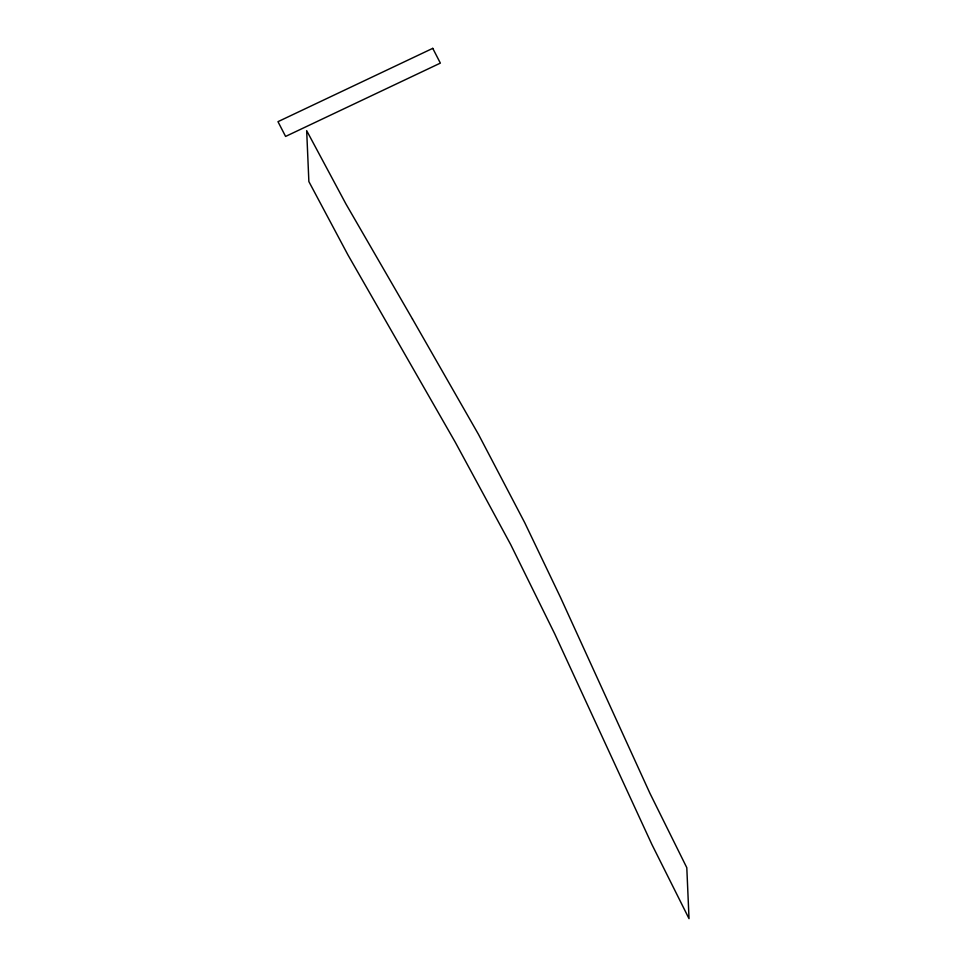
<?xml version="1.0" encoding="UTF-8"?>
<svg xmlns="http://www.w3.org/2000/svg" width="967" height="967" viewBox="0 0 967 967"><rect width="100%" height="100%" fill="white"/><g stroke="black" fill="none" stroke-linecap="round" stroke-linejoin="round"><path stroke-width="1.45" d="M432.757 48.35L277.976 121.673L285.591 136.432L440.36 63.109L432.757 48.35M412.462 318.989L345.896 203.892L306.672 130.654L308.872 181.578L347.927 254.889L455.336 442.33L510.709 544.602L554.744 633.893L651.879 844.445L689.024 918.65L686.8 867.689L649.945 793.339L560.522 597.461L524.718 522.676L478.484 434.388L412.462 318.989"/></g></svg>
